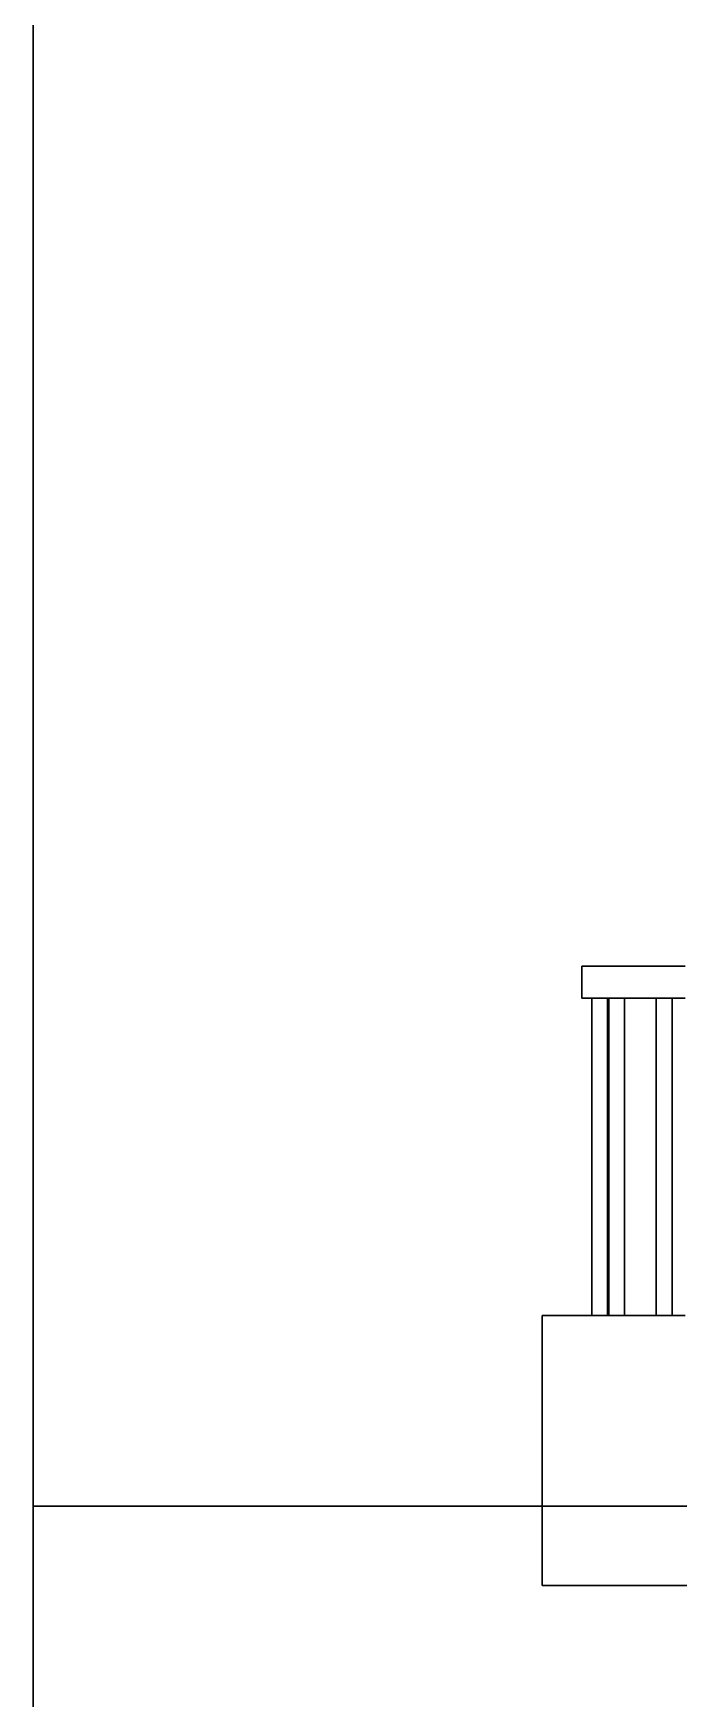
# Model space of a CAD drawing. Header units: inches. Extents: x 5914 to 162157, y -20538 to 282354.
# Drawn here: x 154471.9 to 154510.8, y -20069.2 to -19968.8 of the extents above; entities that cross this region are included whole.
import ezdxf

# ---------------------------------------------------------------- set-up
doc = ezdxf.new("R2010")
doc.units = ezdxf.units.IN
doc.header["$MEASUREMENT"] = 0
doc.layers.add('ELE1 RA', color=1, linetype='Continuous', lineweight=30)
doc.layers.add('HATCH RA', color=8, linetype='Continuous', lineweight=5)

# ---------------------------------------------------------------- blocks, each defined once
blk = doc.blocks.new('TDG')
at = {"layer": 'ELE1 RA'}
for p, q in [((159083.74, -15739.96), (159083.74, -15627.96)), ((159118.28, -15707.96), (159118.28, -15705.96)), ((159118.28, -15705.96), (159124.78, -15705.96)), ((159118.28, -15707.96), (159118.9, -15707.96)), ((159118.9, -15707.96), (159118.9, -15727.96)), ((159118.9, -15707.96), (159119.9, -15707.96)), ((159119.9, -15707.96), (159119.9, -15727.96)), ((159119.9, -15707.96), (159119.97, -15707.96)), ((159119.97, -15707.96), (159119.97, -15727.96)), ((159119.97, -15707.96), (159120.97, -15707.96)), ((159120.97, -15707.96), (159120.97, -15727.96)), ((159120.97, -15707.96), (159122.97, -15707.96)), ((159122.97, -15707.96), (159122.97, -15727.96)), ((159122.97, -15707.96), (159123.97, -15707.96)), ((159123.97, -15707.96), (159123.97, -15727.96)), ((159123.97, -15707.96), (159124.78, -15707.96)), ((159115.78, -15739.96), (159115.78, -15727.96)), ((159115.78, -15727.96), (159118.9, -15727.96)), ((159119.9, -15727.96), (159118.9, -15727.96)), ((159119.9, -15727.96), (159119.97, -15727.96)), ((159120.97, -15727.96), (159119.97, -15727.96)), ((159122.97, -15727.96), (159120.97, -15727.96)), ((159123.97, -15727.96), (159122.97, -15727.96)), ((159124.78, -15727.96), (159123.97, -15727.96)), ((159115.78, -15739.96), (159083.74, -15739.96)), ((159083.74, -15851.96), (159083.74, -15739.96)), ((159115.78, -15739.96), (159193.78, -15739.96)), ((159115.78, -15739.96), (159115.78, -15744.96)), ((159193.78, -15744.96), (159115.78, -15744.96))]:
    blk.add_line(p, q, dxfattribs=at)

msp = doc.modelspace()

# ---------------------------------------------------------------- block references
at = {"layer": 'HATCH RA', "xscale": 0.9568106312292479, "yscale": 0.9568106312292479, "zscale": 0.9568106312292479}
msp.add_blockref('TDG', (2258.92, -4997.45), dxfattribs=at)

doc.saveas('drawing.dxf')
